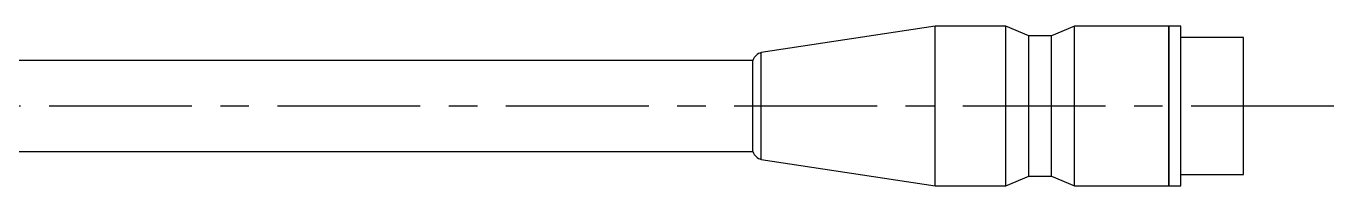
# Model space of a CAD drawing. Extents: x -229 to 412, y 17 to 397.
# Drawn here: x -27.5 to 87, y 377.4 to 391.4 of the extents above; entities that cross this region are included whole.
import ezdxf

# ---------------------------------------------------------------- set-up
doc = ezdxf.new("R2010")
doc.units = 0
doc.header["$LTSCALE"] = 10
doc.linetypes.add('CENTER', pattern=[2, 1.25, -0.25, 0.25, -0.25])
doc.layers.add('1', color=7, linetype='CONTINUOUS')

msp = doc.modelspace()

# ---------------------------------------------------------------- linework, layer by layer
at = {"layer": '1', "color": 7, "linetype": 'CONTINUOUS'}
for p, q in [((52.102655, 391.414868), (36.868672, 389.099194)), ((52.102655, 377.41487), (52.102655, 391.414868)), ((58.295654, 391.414868), (52.102655, 391.414868)), ((58.295654, 377.41487), (58.295654, 391.414868)), ((60.295654, 390.564869), (58.295654, 391.414868)), ((60.295654, 378.264869), (60.295654, 390.564869)), ((62.295654, 390.564869), (60.295654, 390.564869)), ((64.295654, 391.414868), (62.295654, 390.564869)), ((62.295654, 378.264869), (62.295654, 390.564869)), ((64.295654, 377.41487), (64.295654, 391.414868)), ((72.552654, 391.414868), (64.295654, 391.414868)), ((72.552654, 377.41487), (72.552654, 391.414868)), ((72.602654, 391.364868), (72.552654, 391.414868)), ((72.602654, 377.41487), (72.602654, 391.414868)), ((73.602656, 391.414868), (72.602654, 391.414868)), ((73.602656, 377.41487), (73.602656, 391.414868)), ((79.102657, 390.414867), (73.602656, 390.414867)), ((79.102657, 378.414871), (79.102657, 390.414867)), ((36.144998, 388.414869), (-41.983132, 388.414869)), ((36.144998, 380.414869), (36.144998, 388.414869)), ((36.868672, 379.730543), (36.868672, 389.099194)), ((-35.983132, 380.414869), (36.144998, 380.414869)), ((36.868672, 379.730543), (52.102655, 377.41487)), ((58.295654, 377.41487), (60.295654, 378.264869)), ((60.295654, 378.264869), (62.295654, 378.264869)), ((62.295654, 378.264869), (64.295654, 377.41487)), ((73.602656, 378.414871), (79.102657, 378.414871)), ((52.102655, 377.41487), (58.295654, 377.41487)), ((64.295654, 377.41487), (72.552654, 377.41487)), ((72.552654, 377.41487), (72.602654, 377.46487)), ((72.602654, 377.41487), (73.602656, 377.41487))]:
    msp.add_line(p, q, dxfattribs=at)
at = {"layer": '1', "color": 4, "linetype": 'CENTER'}
msp.add_line((87.009763, 384.414869), (-42.990237, 384.414869), dxfattribs=at)
at = {"layer": '1', "color": 7, "linetype": 'CONTINUOUS'}
for centre, start, end in [((37.102656, 388.126952), 103.531698, 163.266744), ((37.102656, 380.702786), 196.733256, 256.468302)]:
    msp.add_arc(centre, 1.000002, start, end, dxfattribs=at)

doc.saveas('drawing.dxf')
